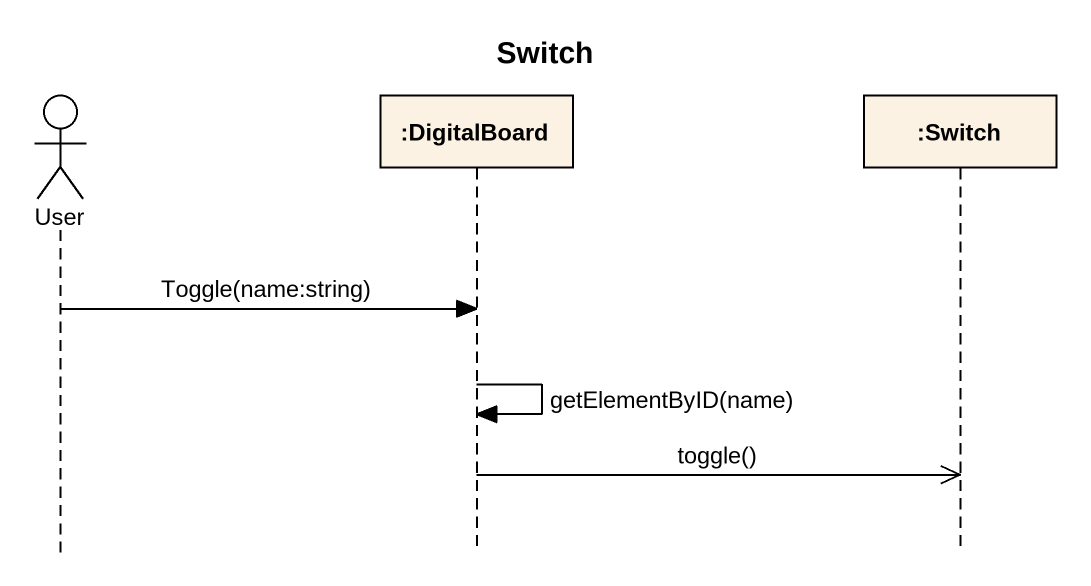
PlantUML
@startuml
title Switch
hide footbox
actor User
participant ":DigitalBoard" as DigitalBoard
participant ":Switch" as Switch

User -> DigitalBoard : Toggle(name:string)
DigitalBoard -> DigitalBoard : getElementByID(name)
DigitalBoard ->> Switch : toggle()
@enduml
